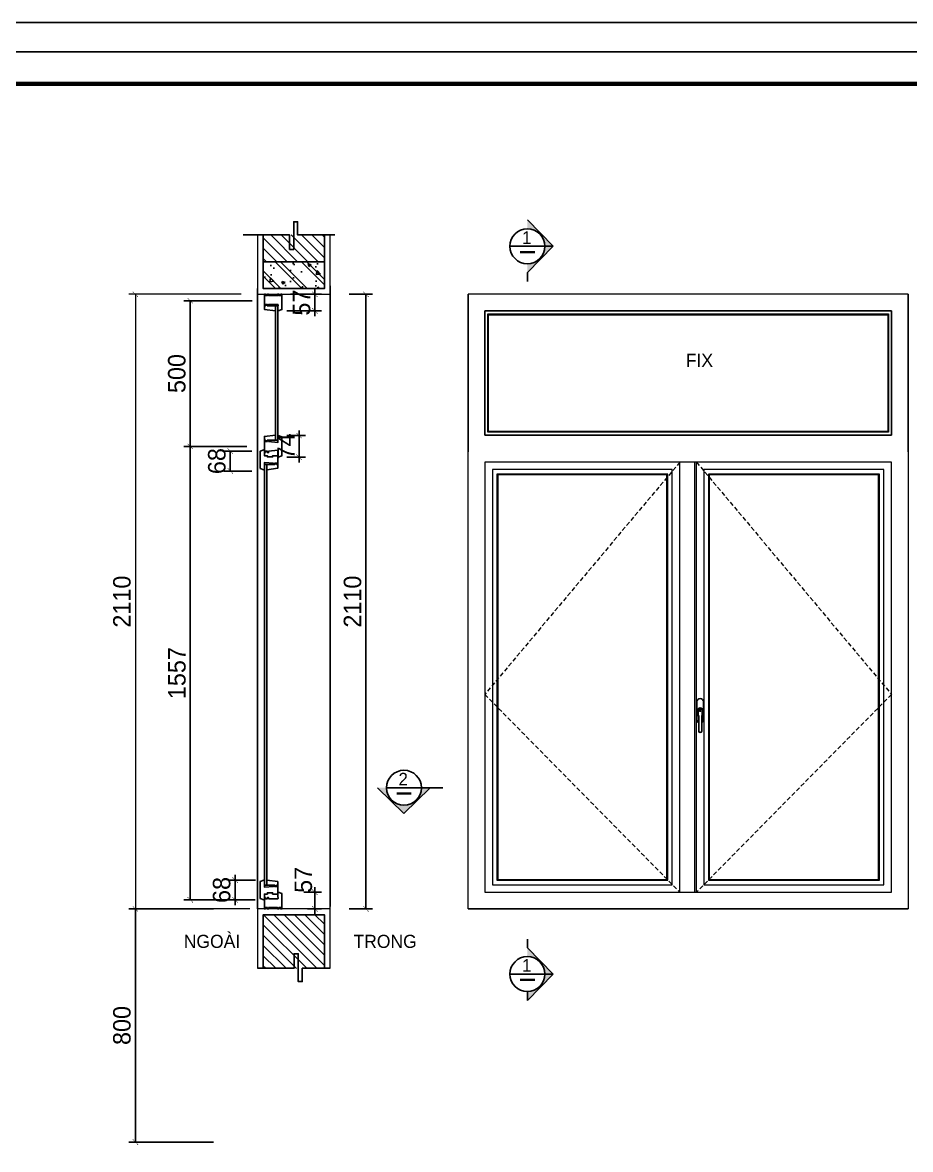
# Model space of a CAD drawing. Header units: millimetres. Extents: x -34806 to 662668, y 63228 to 99452.
# Drawn here: x 588104 to 591152, y 80828 to 84697 of the extents above; entities that cross this region are included whole.
import ezdxf

# ---------------------------------------------------------------- set-up
doc = ezdxf.new("R2010")
doc.units = ezdxf.units.MM
doc.header["$LTSCALE"] = 200
doc.header["$MEASUREMENT"] = 0
doc.header["$PDMODE"] = 3
doc.header["$PDSIZE"] = 50
doc.linetypes.add('DASHED2', pattern=[0.375, 0.25, -0.125])
doc.layers.get('0').update_dxf_attribs({"color": 95, "linetype": 'CONTINUOUS'})
doc.layers.get('DEFPOINTS').update_dxf_attribs({"linetype": 'CONTINUOUS'})
for name, color, linetype, lineweight in [('21', 7, 'CONTINUOUS', 20), ('co', 8, 'DASHED2', 13), ('hacth', 251, 'CONTINUOUS', 13), ('hatch', 251, 'CONTINUOUS', 5), ('kt', 136, 'CONTINUOUS', 25), ('Text - khung ten', 253, 'CONTINUOUS', 13)]:
    doc.layers.add(name, color=color, linetype=linetype, lineweight=lineweight)
for name, color, linetype in [('4', 4, 'CONTINUOUS'), ('8', 1, 'CONTINUOUS'), ('COT', 2, 'CONTINUOUS'), ('DIM', 1, 'CONTINUOUS'), ('KHUNGTEN', 7, 'CONTINUOUS'), ('NETMANH', 127, 'CONTINUOUS'), ('TEXT', 7, 'CONTINUOUS'), ('TPTA-Concrete', 7, 'CONTINUOUS'), ('TUONG', 2, 'CONTINUOUS'), ('wood', 254, 'CONTINUOUS')]:
    doc.layers.add(name, color=color, linetype=linetype)
doc.styles.add('@hai text dim', font='VHAVAN.ttf')
doc.styles.add('VNCC-SIM', font='VHAVAN.ttf', dxfattribs={"width": 0.85})
doc.dimstyles.new('DIM10', dxfattribs={"dimscale": 15, "dimtxt": 4, "dimasz": 1.2, "dimexe": 1.5, "dimexo": 2, "dimgap": 1, "dimtad": 1, "dimdec": 0, "dimzin": 0, "dimdsep": 46, "dimtxsty": '@hai text dim', "dimblk": 'ARCHTICK', "dimcen": 0.09, "dimclrd": 8, "dimclre": 8, "dimclrt": 7, "dimadec": 0, "dimazin": 0, "dimtfac": 0.25, "dimtdec": 0, "dimtix": 1, "dimtmove": 1, "dimatfit": 0, "dimldrblk": 'NONE', "dimfxl": 1, "dimtolj": 1, "dimtzin": 0, "dimlwd": -1, "dimlwe": -1, "dimarcsym": 0})

# ---------------------------------------------------------------- blocks, each defined once
blk = doc.blocks.new('_ArchTick')
at = {"layer": 'DIM', "color": 150}
blk.add_lwpolyline([(0.5, 0.5, 0.133, 0, 0), (0, 0, 0, 0.133, 0), (-0.5, -0.5, 0.133, 0.133, 0)], format="xyseb", dxfattribs=at)
blk = doc.blocks.new('*D968')
at = {"layer": '8', "color": 8}
for p, q in [((588759.6, 81654.2), (588468.9, 81654.2)), ((588491.4, 80853.8), (588491.4, 81654.2)), ((588759.6, 80853.8), (588468.9, 80853.8))]:
    blk.add_line(p, q, dxfattribs=at)
at = {"layer": 'DEFPOINTS', "color": 0}
for p in [(588491.4, 81654.2), (588789.6, 81654.2), (588789.6, 80853.8)]:
    blk.add_point(p, dxfattribs=at)
at = {"layer": '8', "color": 8, "xscale": 18, "yscale": 18, "zscale": 18}
for p, rotation in [((588491.4, 81654.2), 90), ((588491.4, 80853.8), 270)]:
    blk.add_blockref('_ArchTick', p, dxfattribs=dict(at, rotation=rotation))
at = {"layer": '8', "color": 7, "insert": (588445.4, 81254), "char_height": 60, "attachment_point": 5, "rotation": 90, "style": '@hai text dim'}
blk.add_mtext('\\A1;800', dxfattribs=at)
blk = doc.blocks.new('_None')
blk = doc.blocks.new('*D977')
at = {"layer": '8', "color": 8}
for p, q in [((589225.3, 83764), (589305.5, 83764)), ((589283, 83764), (589283, 81654.1)), ((589225.3, 81654.1), (589305.5, 81654.1))]:
    blk.add_line(p, q, dxfattribs=at)
at = {"layer": 'DEFPOINTS', "color": 0}
for p in [(589195.3, 83764), (589195.3, 81654.1), (589283, 81654.1)]:
    blk.add_point(p, dxfattribs=at)
at = {"layer": '8', "color": 8, "xscale": 18, "yscale": 18, "zscale": 18}
for p, rotation in [((589283, 83764), 90), ((589283, 81654.1), 270)]:
    blk.add_blockref('_ArchTick', p, dxfattribs=dict(at, rotation=rotation))
at = {"layer": '8', "color": 7, "insert": (589237, 82709.1), "char_height": 60, "attachment_point": 5, "rotation": 90, "style": '@hai text dim'}
blk.add_mtext('\\A1;2110', dxfattribs=at)
blk = doc.blocks.new('*D978')
at = {"layer": 'DEFPOINTS', "color": 0}
for p in [(588884.3, 83764), (588491.4, 81654.2), (588914.3, 81654.2)]:
    blk.add_point(p, dxfattribs=at)
at = {"layer": 'hatch', "color": 8}
for p, q in [((588854.3, 83764), (588468.9, 83764)), ((588491.4, 83764), (588491.4, 81654.2)), ((588884.3, 81654.2), (588468.9, 81654.2))]:
    blk.add_line(p, q, dxfattribs=at)
at = {"layer": 'hatch', "color": 8, "xscale": 18, "yscale": 18, "zscale": 18}
for p, rotation in [((588491.4, 83764), 90), ((588491.4, 81654.2), 270)]:
    blk.add_blockref('_ArchTick', p, dxfattribs=dict(at, rotation=rotation))
at = {"layer": 'hatch', "color": 7, "insert": (588445.4, 82709.1), "char_height": 60, "attachment_point": 5, "rotation": 90, "style": '@hai text dim'}
blk.add_mtext('\\A1;2110', dxfattribs=at)
blk = doc.blocks.new('*D1256')
at = {"color": 8}
for p, q in [((588903.5, 81753.2), (588811.2, 81753.2)), ((588833.7, 81753.2), (588833.7, 81771.2)), ((588833.7, 81753.2), (588833.7, 81685.2)), ((588902.8, 81685.2), (588811.2, 81685.2)), ((588833.7, 81685.2), (588833.7, 81667.2))]:
    blk.add_line(p, q, dxfattribs=at)
at = {"layer": 'DEFPOINTS', "color": 0}
for p in [(588933.5, 81753.2), (588833.7, 81685.2), (588932.8, 81685.2)]:
    blk.add_point(p, dxfattribs=at)
at = {"color": 8, "xscale": 18, "yscale": 18, "zscale": 18}
for p, rotation in [((588833.7, 81753.2), 270), ((588833.7, 81685.2), 90)]:
    blk.add_blockref('_ArchTick', p, dxfattribs=dict(at, rotation=rotation))
at = {"color": 7, "insert": (588787.7, 81719.2), "char_height": 60, "attachment_point": 5, "rotation": 90, "style": '@hai text dim'}
blk.add_mtext('\\A1;68', dxfattribs=at)
blk = doc.blocks.new('*D1257')
at = {"layer": '8', "color": 8}
for p, q in [((589053.3, 83279), (589053.3, 83297)), ((589010.8, 83279), (589075.8, 83279)), ((589053.3, 83205), (589053.3, 83279)), ((589011.5, 83205), (589075.8, 83205)), ((589053.3, 83205), (589053.3, 83187))]:
    blk.add_line(p, q, dxfattribs=at)
at = {"layer": 'DEFPOINTS', "color": 0}
for p in [(588980.8, 83279), (589053.3, 83279), (588981.5, 83205)]:
    blk.add_point(p, dxfattribs=at)
at = {"layer": '8', "color": 8, "xscale": 18, "yscale": 18, "zscale": 18}
for p, rotation in [((589053.3, 83279), 270), ((589053.3, 83205), 90)]:
    blk.add_blockref('_ArchTick', p, dxfattribs=dict(at, rotation=rotation))
at = {"layer": '8', "color": 7, "insert": (589008.3, 83242), "char_height": 60, "attachment_point": 5, "rotation": 90, "style": '@hai text dim'}
blk.add_mtext('\\A1;74', dxfattribs=at)
blk = doc.blocks.new('*D979')
at = {"layer": '8', "color": 8}
for p, q in [((588891.5, 83225.5), (588794.8, 83225.5)), ((588817.3, 83225.5), (588817.3, 83157.5)), ((588891.5, 83157.5), (588794.8, 83157.5))]:
    blk.add_line(p, q, dxfattribs=at)
at = {"layer": 'DEFPOINTS', "color": 0}
for p in [(588921.5, 83225.5), (588817.3, 83157.5), (588921.5, 83157.5)]:
    blk.add_point(p, dxfattribs=at)
at = {"layer": '8', "color": 8, "xscale": 18, "yscale": 18, "zscale": 18}
for p, rotation in [((588817.3, 83225.5), 90), ((588817.3, 83157.5), 270)]:
    blk.add_blockref('_ArchTick', p, dxfattribs=dict(at, rotation=rotation))
at = {"layer": '8', "color": 7, "insert": (588771.2, 83191.5), "char_height": 60, "attachment_point": 5, "rotation": 90, "style": '@hai text dim'}
blk.add_mtext('\\A1;68', dxfattribs=at)
blk = doc.blocks.new('*D980')
at = {"color": 8}
for p, q in [((589070.1, 81711.2), (589130.1, 81711.2)), ((589107.6, 81711.2), (589107.6, 81729.2)), ((589107.6, 81654.2), (589107.6, 81711.2)), ((589082.8, 81654.2), (589130.1, 81654.2)), ((589107.6, 81654.2), (589107.6, 81636.2))]:
    blk.add_line(p, q, dxfattribs=at)
at = {"layer": 'DEFPOINTS', "color": 0}
for p in [(589040.1, 81711.2), (589107.6, 81711.2), (589052.8, 81654.2)]:
    blk.add_point(p, dxfattribs=at)
at = {"color": 8, "xscale": 18, "yscale": 18, "zscale": 18}
for p, rotation in [((589107.6, 81711.2), 270), ((589107.6, 81654.2), 90)]:
    blk.add_blockref('_ArchTick', p, dxfattribs=dict(at, rotation=rotation))
at = {"color": 7, "insert": (589068.1, 81753.8), "char_height": 60, "attachment_point": 5, "rotation": 90, "style": '@hai text dim'}
blk.add_mtext('\\A1;57', dxfattribs=at)
blk = doc.blocks.new('*D981')
at = {"layer": '8', "color": 8}
for p, q in [((588874.2, 83242), (588657.2, 83242)), ((588679.7, 81685.2), (588679.7, 83242)), ((588846.2, 81685.2), (588657.2, 81685.2))]:
    blk.add_line(p, q, dxfattribs=at)
at = {"layer": 'DEFPOINTS', "color": 0}
for p in [(588679.7, 83242), (588904.2, 83242), (588876.2, 81685.2)]:
    blk.add_point(p, dxfattribs=at)
at = {"layer": '8', "color": 8, "xscale": 18, "yscale": 18, "zscale": 18}
for p, rotation in [((588679.7, 83242), 90), ((588679.7, 81685.2), 270)]:
    blk.add_blockref('_ArchTick', p, dxfattribs=dict(at, rotation=rotation))
at = {"layer": '8', "color": 7, "insert": (588634.2, 82463.6), "char_height": 60, "attachment_point": 5, "rotation": 90, "style": '@hai text dim'}
blk.add_mtext('\\A1;1557', dxfattribs=at)
blk = doc.blocks.new('*D982')
at = {"layer": '8', "color": 8}
for p, q in [((588891.8, 83742), (588657.2, 83742)), ((588679.7, 83242), (588679.7, 83742)), ((588874.2, 83242), (588657.2, 83242))]:
    blk.add_line(p, q, dxfattribs=at)
at = {"layer": 'DEFPOINTS', "color": 0}
for p in [(588679.7, 83742), (588921.8, 83742), (588904.2, 83242)]:
    blk.add_point(p, dxfattribs=at)
at = {"layer": '8', "color": 8, "xscale": 18, "yscale": 18, "zscale": 18}
for p, rotation in [((588679.7, 83742), 90), ((588679.7, 83242), 270)]:
    blk.add_blockref('_ArchTick', p, dxfattribs=dict(at, rotation=rotation))
at = {"layer": '8', "color": 7, "insert": (588633.7, 83492), "char_height": 60, "attachment_point": 5, "rotation": 90, "style": '@hai text dim'}
blk.add_mtext('\\A1;500', dxfattribs=at)
blk = doc.blocks.new('*D983')
at = {"layer": '8', "color": 8}
for p, q in [((589024.2, 83764), (589130.3, 83764)), ((589107.8, 83764), (589107.8, 83782)), ((589107.8, 83764), (589107.8, 83707)), ((589010.8, 83707), (589130.3, 83707)), ((589107.8, 83707), (589107.8, 83689))]:
    blk.add_line(p, q, dxfattribs=at)
at = {"layer": 'DEFPOINTS', "color": 0}
for p in [(588994.2, 83764), (588980.8, 83707), (589107.8, 83707)]:
    blk.add_point(p, dxfattribs=at)
at = {"layer": '8', "color": 8, "xscale": 18, "yscale": 18, "zscale": 18}
for p, rotation in [((589107.8, 83764), 270), ((589107.8, 83707), 90)]:
    blk.add_blockref('_ArchTick', p, dxfattribs=dict(at, rotation=rotation))
at = {"layer": '8', "color": 7, "insert": (589062.2, 83735.5), "char_height": 60, "attachment_point": 5, "rotation": 90, "style": '@hai text dim'}
blk.add_mtext('\\A1;57', dxfattribs=at)
blk = doc.blocks.new('khung')
at = {"layer": 'DEFPOINTS', "color": 8}
blk.add_lwpolyline([(0, 0), (31503, 0), (31503, 22275), (0, 22275)], close=True, dxfattribs=at)
at = {"layer": 'KHUNGTEN', "color": 4, "const_width": 54.3}
blk.add_lwpolyline([(848, 388), (31117, 388), (31117, 21887), (848, 21887)], close=True, dxfattribs=at)

msp = doc.modelspace()

# ---------------------------------------------------------------- hatches: boundary and pattern name
at = {"layer": '4'}
for points in [[(589837.3, 83989), (589837.3, 84019.2), (589925.9, 83929), (589837.3, 83838.7), (589837.3, 83868.9, 1)], [(589353.2, 82069.9), (589323, 82069.9), (589413.3, 81981.2), (589503.5, 82069.9), (589473.3, 82069.9, -1)], [(589837.3, 81370.2), (589837.3, 81340), (589925.9, 81430.3), (589837.3, 81520.6), (589837.3, 81490.4, -1)]]:
    msp.add_hatch(color=256, dxfattribs=at).paths.add_polyline_path(points)
at = {"layer": 'hatch', "ltscale": 0.5}
h = msp.add_hatch(dxfattribs=at)
h.set_pattern_fill('ANSI31', color=256, scale=200, style=0)
h.set_pattern_definition([(135, (594269.136, 86927.836), (17.67767, 17.67767), [])])
h.paths.add_polyline_path([(589140.4, 83875.9), (588930.4, 83875.9), (588930.4, 83967.8), (589018.9, 83967.8), (589018.9, 83949.9), (589031.3, 83982.2), (589043.1, 83967.8), (589140.4, 83967.8)])
h = msp.add_hatch(dxfattribs=at)
h.set_pattern_fill('ANSI31', color=256, scale=200, angle=180, style=0)
h.set_pattern_definition([(315, (583801.687, 78490.427), (-17.67767, -17.67767), [])])
h.paths.add_polyline_path([(589140.4, 81634.2), (589140.4, 81450.5), (589051.9, 81450.5), (589051.9, 81468.4), (589039.5, 81436.1), (589027.7, 81450.5), (588930.4, 81450.5), (588930.4, 81634.2)])
at = {"layer": 'TUONG'}
h = msp.add_hatch(dxfattribs=at)
h.set_pattern_fill('BT-01', color=1, scale=15, style=0, pattern_type=2)
h.set_pattern_definition([(130, (1020000.49, -637816.92), (-107.589027, -9.41282), [11.25, -123.75]), (185, (1020000.49, -637816.92), (20.8127, 112.82882), [9, -99]), (79.5486, (1019991.52, -637817.7), (-86.776407, 103.415931), [9.561028, -105.171317]), (133.8158, (1020000.49, -637786.92), (-160.086157, -24.827852), [16.875, -185.625]), (83.3644, (1019987.15, -637788.99), (-140.199406, 146.11768), [14.341543, -157.75695]), (188.8158, (1020000.49, -637786.92), (-140.199292, 146.11779), [13.5, -148.5]), (159, (1019985.49, -637794.42), (-89.536058, -60.392834), [11.25, -123.75]), (214, (1019985.49, -637794.42), (-36.4973, 108.772507), [9, -99]), (108.5486, (1019978.03, -637799.45), (-126.033394, 48.379575), [9.561028, -105.171317]), (142.5, (1020000.49, -637816.92), (-1.8239783, 49.934078), [0, -97.8, 0, -100.5, 0, -99.375]), (172.5, (1020000.49, -637816.92), (-39.4604306, 59.1617568), [0, -57.3, 0, -95.55, 0, -37.875]), (212.5, (1020033.94, -637816.92), (-80.0733654, -3.3832308), [0, -37.5, 0, -117, 0, -155.25]), (222.5, (1020048.94, -637816.92), (-87.4779254, 15.0157473), [0, -48.75, 0, -77.7, 0, -110.25]), (135, (1020000.49, -637816.92), (45.0780573, 45.0780573), []), (135, (1020000.49, -637798.545), (45.0780573, 45.0780573), [])])
h.paths.add_polyline_path([(588930.4, 83875.9), (589140.4, 83875.9), (589140.4, 83784), (588930.4, 83784)])

# ---------------------------------------------------------------- linework, layer by layer
msp.add_lwpolyline([(592688.4, 78155.5), (583519.7, 78155.5), (583519.7, 84697.1), (592688.4, 84697.1)], close=True)
at = {"layer": '21'}
for points in [[(591143.9, 83223.6), (591143.9, 83764), (589633.9, 83764), (589633.9, 83223.6)], [(591143.9, 83764), (591143.9, 81654.2), (589633.9, 81654.2), (589633.9, 83764)]]:
    msp.add_lwpolyline(points, dxfattribs=at)
msp.add_lwpolyline([(589633.9, 81654.2), (591143.9, 81654.2), (591143.9, 81654.2), (589633.9, 81654.2)], close=True, dxfattribs=at)
at = {"layer": '4'}
for p, q in [((589925.9, 83929), (589777.2, 83929)), ((589837.3, 83838.7), (589925.9, 83929)), ((589837.3, 83838.7), (589837.3, 83808.5)), ((589353.2, 82069.9), (589473.3, 82069.9)), ((589503.5, 82069.9), (589413.3, 81981.2)), ((589473.3, 82069.9), (589503.5, 82069.9)), ((589473.3, 82069.9), (589546.4, 82069.9)), ((589837.3, 81520.6), (589837.3, 81550.8)), ((589837.3, 81520.6), (589925.9, 81430.3)), ((589925.9, 81430.3), (589777.2, 81430.3))]:
    msp.add_line(p, q, dxfattribs=at)
for centre in [(589837.3, 83929), (589413.3, 82069.9), (589837.3, 81430.3)]:
    msp.add_circle(centre, 60.1, dxfattribs=at)
at = {"layer": '8'}
for points in [[(588860.9, 83967.8), (589020.6, 83967.8), (589020.6, 83918), (589034.8, 83918), (589034.8, 84013.3), (589048.3, 84013.3), (589048.3, 83967.8), (589175.5, 83967.8)], [(588910.4, 81450.5), (589036.4, 81450.5), (589036.4, 81500.3), (589050.6, 81500.3), (589050.6, 81404.9), (589064.1, 81404.9), (589064.1, 81450.5), (589160.4, 81450.5)]]:
    msp.add_lwpolyline(points, dxfattribs=at)
at = {"layer": 'co', "linetype": 'DASHED2', "ltscale": 0.3}
for points in [[(590360.7, 83188.4), (589690.9, 82390.5), (590360.7, 81711.2)], [(590417.5, 83188.4), (591086.9, 82390.5), (590417.5, 81711.2)]]:
    msp.add_lwpolyline(points, dxfattribs=at)
at = {"layer": 'COT'}
for points in [[(588930.4, 83967.8), (588930.4, 83784), (589140.4, 83784), (589140.4, 83967.8)], [(589140.4, 81450.5), (589140.4, 81634.2), (588930.4, 81634.2), (588930.4, 81450.5)]]:
    msp.add_lwpolyline(points, dxfattribs=at)
msp.add_lwpolyline([(588930.4, 83784), (589140.4, 83784), (589140.4, 83875.9), (588930.4, 83875.9)], close=True, dxfattribs=at)
at = {"layer": 'hatch'}
for p, q in [((588910.4, 81654.2), (588910.4, 83764)), ((589160.4, 81654.2), (589160.4, 83764)), ((590360.7, 81711.2), (590360.7, 83188.4)), ((590411.5, 81711.2), (590411.5, 83188.4)), ((590417.5, 81711.2), (590417.5, 83188.4))]:
    msp.add_line(p, q, dxfattribs=at)
for points in [[(588910.4, 83967.8), (588910.4, 83764), (589160.4, 83764), (589160.4, 83967.8)], [(588910.4, 81654.2), (588910.4, 83784.1), (588910.4, 81654.2)], [(589160.4, 81662.8), (589160.4, 83792.7), (589160.4, 81662.8)], [(589160.4, 81450.5), (589160.4, 81654.2), (588910.4, 81654.2), (588910.4, 81450.5)]]:
    msp.add_lwpolyline(points, dxfattribs=at)
for points in [[(589690.9, 83280.6), (591086.9, 83280.6), (591086.9, 83707), (589690.9, 83707)], [(591086.9, 83280.6), (589690.9, 83280.6), (589690.9, 83707), (591086.9, 83707)], [(591076.9, 83290.6), (589700.9, 83290.6), (589700.9, 83697), (591076.9, 83697)], [(591073.9, 83293.6), (589703.9, 83293.6), (589703.9, 83694), (591073.9, 83694)], [(589690.9, 81711.2), (591086.9, 81711.2), (591086.9, 83188.4), (589690.9, 83188.4)], [(589717, 81737.3), (590334.4, 81737.3), (590334.4, 83162.3), (589717, 83162.3)], [(589732.2, 81752.5), (590319.2, 81752.5), (590319.2, 83147.1), (589732.2, 83147.1)], [(589735.2, 81755.5), (590316.2, 81755.5), (590316.2, 83144.1), (589735.2, 83144.1)], [(590443.2, 81737.3), (591060.8, 81737.3), (591060.8, 83162.3), (590443.2, 83162.3)], [(590458.4, 81752.5), (591045.7, 81752.5), (591045.7, 83147.1), (590458.4, 83147.1)], [(590461.4, 81755.5), (591042.7, 81755.5), (591042.7, 83144.1), (590461.4, 83144.1)]]:
    msp.add_lwpolyline(points, close=True, dxfattribs=at)
at = {"layer": 'kt'}
for p, q in [((589837.3, 84019.2), (589925.9, 83929)), ((589323, 82069.9), (589413.3, 81981.2)), ((589837.3, 81340), (589925.9, 81430.3)), ((589837.3, 81370.2), (589837.3, 81340))]:
    msp.add_line(p, q, dxfattribs=at)
at = {"layer": 'NETMANH', "ltscale": 0.5}
for p, q in [((590423.1, 82334.2), (590423.1, 82320.4)), ((590437.6, 82334.2), (590437.6, 82320.4)), ((590423.2, 82319.8), (590425.1, 82316.2)), ((590425.2, 82315.5), (590425.2, 82264.9)), ((590435.4, 82315.5), (590435.4, 82264.9)), ((590437.4, 82319.8), (590435.6, 82316.2))]:
    msp.add_line(p, q, dxfattribs=at)
for points in [[(590419, 82326.9), (590419, 82364.9)], [(590441.6, 82364.9), (590441.6, 82303.4)], [(590419, 82303.4), (590419, 82326.9)]]:
    msp.add_lwpolyline(points, dxfattribs=at)
msp.add_circle((590430.3, 82334.2), 2.05, dxfattribs=at)
for centre, radius, start, end in [((590430.3, 82364.9), 11.3, 0, 180), ((590430.3, 82334.2), 9.72, 318.259, 221.741), ((590430.3, 82334.2), 7.25, 0, 180), ((590430.3, 82334.2), 9.72, 318.259, 131.741), ((590430.3, 82303.4), 11.3, 180, 243.1549), ((590424.5, 82320.4), 1.4, 180, 207.1927), ((590423.8, 82315.5), 1.4, 0, 27.1927), ((590436.8, 82315.5), 1.4, 152.8073, 180), ((590430.3, 82303.4), 11.3, 296.8451, 0), ((590436.2, 82320.4), 1.4, 332.8073, 0), ((590430.3, 82264.9), 5.09, 180, 0)]:
    msp.add_arc(centre, radius, start, end, dxfattribs=at)
at = {"layer": 'Text - khung ten', "const_width": 8}
for points in [[(589812.2, 83909.2), (589862.7, 83909.2)], [(589388.2, 82050.1), (589438.7, 82050.1)], [(589812.2, 81410.5), (589862.7, 81410.5)]]:
    msp.add_lwpolyline(points, dxfattribs=at)
at = {"layer": 'TPTA-Concrete', "ltscale": 0.5}
for p, q in [((588972.2, 83724.1), (588980.2, 83724.1)), ((588972.2, 83263.9), (588980.2, 83263.9)), ((588934.2, 83180), (588942.2, 83180)), ((588934.2, 83180), (588942.2, 83180))]:
    msp.add_line(p, q, dxfattribs=at)
at = {"layer": 'TPTA-Concrete'}
for points in [[(588934.2, 83725), (588934.2, 83764), (588937.7, 83764), (588937.7, 83759.8), (588944.9, 83759.8), (588944.9, 83764), (588948.8, 83764), (588948.8, 83759.8), (588979.5, 83759.8), (588979.5, 83764), (588983.4, 83764), (588983.4, 83759.8), (588990.6, 83759.8), (588990.6, 83764), (588994.2, 83764), (588994.2, 83711.6), (588981.5, 83707), (588980.2, 83707), (588980.2, 83723.6, 0.420946), (588980.8, 83729.3), (588948.8, 83729.3), (588948.8, 83725), (588944.9, 83725), (588944.9, 83729.3), (588937.7, 83729.3), (588937.7, 83725), (588934.2, 83725)], [(588934.2, 81693.2), (588934.2, 81654.2), (588937.7, 81654.2), (588937.7, 81658.5), (588944.9, 81658.5), (588944.9, 81654.2), (588948.8, 81654.2), (588948.8, 81658.5), (588979.5, 81658.5), (588979.5, 81654.2), (588983.4, 81654.2), (588983.4, 81658.5), (588990.6, 81658.5), (588990.6, 81654.2), (588994.2, 81654.2), (588994.2, 81706.7), (588981.5, 81711.2), (588980.2, 81711.2), (588980.2, 81694.7, -0.420946), (588980.8, 81689), (588948.8, 81689), (588948.8, 81693.2), (588944.9, 81693.2), (588944.9, 81689), (588937.7, 81689), (588937.7, 81693.2), (588934.2, 81693.2)]]:
    msp.add_lwpolyline(points, format="xyb", dxfattribs=at)
for points in [[(588972.2, 83725), (588972.2, 83707), (588934.2, 83712), (588934.2, 83725), (588938.2, 83725), (588938.2, 83727.6), (588944.2, 83727.6), (588944.2, 83725), (588972.2, 83725)], [(588972.2, 83263), (588972.2, 83281), (588934.2, 83276), (588934.2, 83263), (588938.2, 83263), (588938.2, 83260.5), (588944.2, 83260.5), (588944.2, 83263), (588972.2, 83263)], [(588937.7, 83221), (588934.2, 83221), (588934.2, 83263), (588937.7, 83263), (588937.7, 83258.8), (588944.9, 83258.8), (588944.9, 83263), (588948.8, 83263), (588948.8, 83258.8), (588980.2, 83254.8), (588980.2, 83279), (588981.5, 83279), (588994.2, 83274.5), (588994.2, 83209.6), (588981.5, 83205), (588980.2, 83205), (588980.2, 83228.5), (588948.8, 83225.3), (588948.8, 83221), (588944.9, 83221), (588944.9, 83225.3), (588937.7, 83225.3), (588937.7, 83221)], [(588934.2, 83162), (588932.8, 83162), (588920.2, 83166.6), (588920.2, 83225.5), (588932.8, 83230), (588934.2, 83230), (588934.2, 83210), (588944.8, 83210), (588944.8, 83205.8), (588962.5, 83205.8), (588962.5, 83210), (588980.2, 83210), (588980.2, 83180), (588976.6, 83180), (588976.6, 83184.3), (588969.4, 83184.3), (588969.4, 83180), (588965.5, 83180), (588965.5, 83184.3), (588934.2, 83186.2), (588934.2, 83162)], [(588934.2, 83162), (588932.8, 83162), (588920.2, 83166.6), (588920.2, 83225.5), (588932.8, 83230), (588934.2, 83230), (588934.2, 83210), (588944.8, 83210), (588944.8, 83205.8), (588962.5, 83205.8), (588962.5, 83210), (588980.2, 83210), (588980.2, 83180), (588976.6, 83180), (588976.6, 83184.3), (588969.4, 83184.3), (588969.4, 83180), (588965.5, 83180), (588965.5, 83184.3), (588934.2, 83186.2), (588934.2, 83162)], [(588942.2, 83180), (588942.2, 83162), (588980.2, 83167), (588980.2, 83180), (588976.1, 83180), (588976.1, 83182.6), (588970.1, 83182.6), (588970.1, 83180), (588942.2, 83180)], [(588942.2, 83180), (588942.2, 83162), (588980.2, 83167), (588980.2, 83180), (588976.1, 83180), (588976.1, 83182.6), (588970.1, 83182.6), (588970.1, 83180), (588942.2, 83180)], [(588934.2, 81753.2), (588932.8, 81753.2), (588920.2, 81748.7), (588920.2, 81689.8), (588932.8, 81685.2), (588934.2, 81685.2), (588934.2, 81705.2), (588944.8, 81705.2), (588944.8, 81709.5), (588962.5, 81709.5), (588962.5, 81705.2), (588980.2, 81705.2), (588980.2, 81735.2), (588976.6, 81735.2), (588976.6, 81731), (588969.4, 81731), (588969.4, 81735.2), (588965.5, 81735.2), (588965.5, 81731), (588934.2, 81729.1), (588934.2, 81753.2)], [(588942.2, 81735.2), (588942.2, 81753.2), (588980.2, 81748.2), (588980.2, 81735.2), (588976.1, 81735.2), (588976.1, 81732.7), (588970.1, 81732.7), (588970.1, 81735.2), (588942.2, 81735.2)]]:
    msp.add_lwpolyline(points, dxfattribs=at)
at = {"layer": 'TPTA-Concrete', "ltscale": 0.5}
msp.add_lwpolyline([(588934.2, 83263), (588934.2, 83210)], dxfattribs=at)
at = {"layer": 'wood', "ltscale": 0.5}
for points in [[(588980.2, 83263.9), (588980.2, 83724.1), (588972.2, 83724.1), (588972.2, 83263.9)], [(588942.2, 83171.5), (588942.2, 81735.2), (588934.2, 81735.2), (588934.2, 83171.5)]]:
    msp.add_lwpolyline(points, dxfattribs=at)

# ---------------------------------------------------------------- block references
at = {"layer": 'hacth', "xscale": 0.2846925092453603, "yscale": 0.2846925238118274, "zscale": 0.2846925253884692}
msp.add_blockref('khung', (583649.7, 78255.5), dxfattribs=at)

# ---------------------------------------------------------------- texts
at = {"layer": '4', "style": '@hai text dim'}
for p in [(589818.6, 83937.1), (589818.6, 81438.5)]:
    msp.add_text('1', height=43.2, dxfattribs=at).set_placement(p)
at = {"layer": 'TEXT', "style": 'VNCC-SIM'}
for s, p in [('fix', (590380.8, 83514.8)), ('ngoµi', (588657.4, 81520.3)), ('Trong', (589240, 81520.3))]:
    msp.add_text(s, height=45, dxfattribs=at).set_placement(p)
at = {"layer": 'Text - khung ten', "style": '@hai text dim'}
msp.add_text('2', height=43.2, dxfattribs=at).set_placement((589394.6, 82078.1))

# ---------------------------------------------------------------- dimensions: what is measured, and where the dimension line sits
dim = msp.add_linear_dim(base=(589107.6, 81711.2), p1=(589052.8, 81654.2), p2=(589040.1, 81711.2), angle=90, dimstyle='DIM10')
dim.commit()
dim.dimension.update_dxf_attribs({"geometry": '*D980', "text_midpoint": (589113.7, 81753.8), "dimtype": 128})
dim = msp.add_linear_dim(base=(588833.7, 81685.2), p1=(588933.5, 81753.2), p2=(588932.8, 81685.2), angle=270, dimstyle='DIM10')
dim.commit()
dim.dimension.update_dxf_attribs({"geometry": '*D1256', "text_midpoint": (588787.7, 81719.2)})
at = {"layer": '8'}
for base, p1, p2, angle, picture, middle in [((589107.8, 83707), (588994.2, 83764), (588980.8, 83707), 90, '*D983', (589062.2, 83735.5)), ((589283, 81654.1), (589195.3, 83764), (589195.3, 81654.1), 270, '*D977', (589237, 82709.1)), ((588679.7, 83742), (588904.2, 83242), (588921.8, 83742), 90, '*D982', (588633.7, 83492)), ((589053.3, 83279), (588981.5, 83205), (588980.8, 83279), 90, '*D1257', (589008.3, 83242)), ((588679.7, 83242), (588876.2, 81685.2), (588904.2, 83242), 90, '*D981', (588634.2, 82463.6)), ((588491.4, 81654.2), (588789.6, 80853.8), (588789.6, 81654.2), 90, '*D968', (588445.4, 81254))]:
    dim = msp.add_linear_dim(base=base, p1=p1, p2=p2, angle=angle, dimstyle='DIM10', dxfattribs=at)
    dim.commit()
    dim.dimension.update_dxf_attribs({"geometry": picture, "text_midpoint": middle})
dim = msp.add_linear_dim(base=(588817.3, 83157.5), p1=(588921.5, 83225.5), p2=(588921.5, 83157.5), angle=270, dimstyle='DIM10', dxfattribs=at)
dim.commit()
dim.dimension.update_dxf_attribs({"geometry": '*D979', "text_midpoint": (588817.3, 83191.5), "dimtype": 128})
at = {"layer": 'hatch'}
dim = msp.add_linear_dim(base=(588491.4, 81654.2), p1=(588884.3, 83764), p2=(588914.3, 81654.2), angle=270, dimstyle='DIM10', dxfattribs=at)
dim.commit()
dim.dimension.update_dxf_attribs({"geometry": '*D978', "text_midpoint": (588445.4, 82709.1)})

doc.saveas('drawing.dxf')
